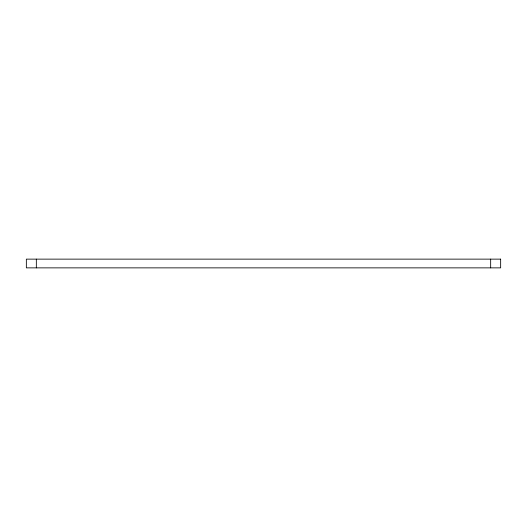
<?xml version="1.0" encoding="UTF-8"?>
<svg xmlns="http://www.w3.org/2000/svg" width="527" height="527" viewBox="0 0 527 527"><rect width="100%" height="100%" fill="white"/><g stroke="black" fill="none" stroke-linecap="round" stroke-linejoin="round"><path stroke-width="0.79" d="M490.663 259.132L490.663 267.868M36.337 259.132L36.337 267.868M500.65 259.132L26.35 259.132L26.35 267.868L500.65 267.868L500.65 259.132"/></g></svg>
